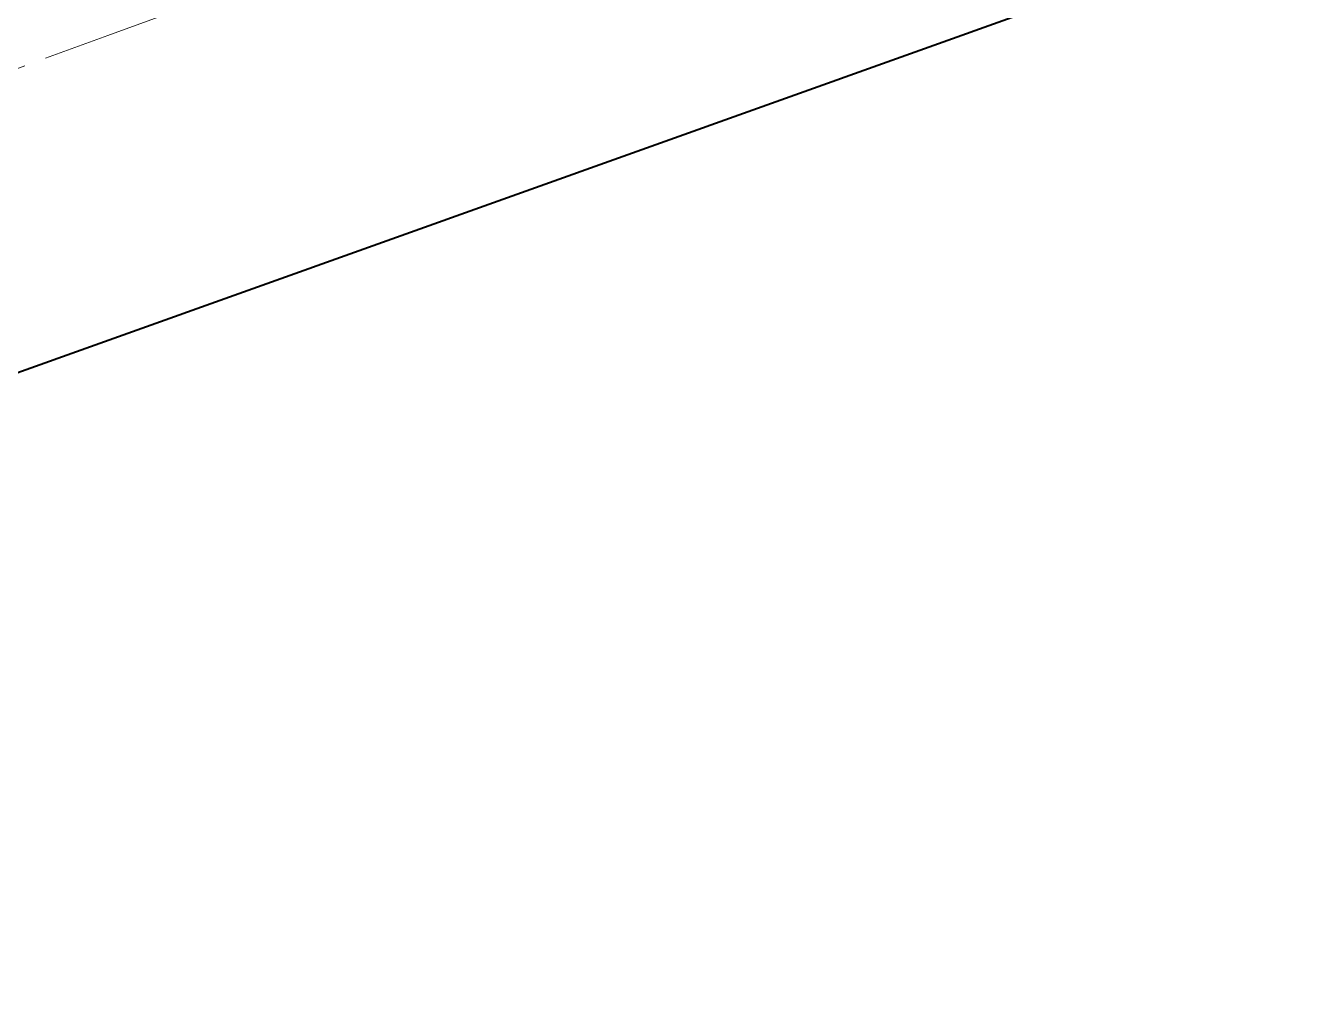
# Model space of a CAD drawing. Header units: metres. Extents: x 2513914 to 2544706, y 1140005 to 1171926.
# Drawn here: x 2515691.9 to 2515749.4, y 1146440.5 to 1146484.7 of the extents above; entities that cross this region are included whole.
import ezdxf

# ---------------------------------------------------------------- set-up
doc = ezdxf.new("R2010")
doc.units = ezdxf.units.M
doc.linetypes.add('MO_L', pattern=[13.8, 10, -1, 1.8, -1])
doc.layers.add('MO_BF', color=7, linetype='Continuous', lineweight=40)
doc.layers.add('MO_ODL_VOIEFERREE', color=7, linetype='MO_L', lineweight=20)

msp = doc.modelspace()

# ---------------------------------------------------------------- linework, layer by layer
at = {"layer": 'MO_BF', "flags": 128}
msp.add_lwpolyline([(2515526.378, 1146398.72), (2515590.987, 1146430.779), (2515625.897, 1146446.239), (2515684.127, 1146466.358), (2515749.376, 1146489.677), (2515745.576, 1146501.917), (2515744.326, 1146505.937), (2515743.146, 1146509.737), (2515741.956, 1146513.577), (2515738.156, 1146525.797), (2515736.716, 1146525.307), (2515675.697, 1146503.278), (2515655.387, 1146495.938), (2515613.577, 1146491.338), (2515600.737, 1146489.838), (2515586.427, 1146488.179), (2515579.017, 1146487.319), (2515533.298, 1146473.589)], dxfattribs=at)
at = {"layer": 'MO_ODL_VOIEFERREE'}
for points in [[(2515744.344, 1146505.879, 0.000492), (2515738.267, 1146503.776, 0.001197), (2515725.052, 1146499.154, 0.001288), (2515711.86, 1146494.467, 0.001471), (2515698.696, 1146489.706, 0.001605), (2515685.56, 1146484.863, 0.001831), (2515672.457, 1146479.931, 0.001898), (2515659.392, 1146474.902, 0.002149), (2515646.367, 1146469.768, 0.009745), (2515588.528, 1146445.368, 0.004423), (2515563.023, 1146433.745, 0.011158), (2515499.81, 1146402.52)], [(2515528.305, 1146412.289), (2515528.524, 1146412.407, -0.015458), (2515551.745, 1146423.992, -0.001651), (2515588.488, 1146440.775, -0.015297), (2515668.379, 1146474.037, -0.008072), (2515741.186, 1146500.432)]]:
    msp.add_lwpolyline(points, format="xyb", dxfattribs=at)

doc.saveas('drawing.dxf')
